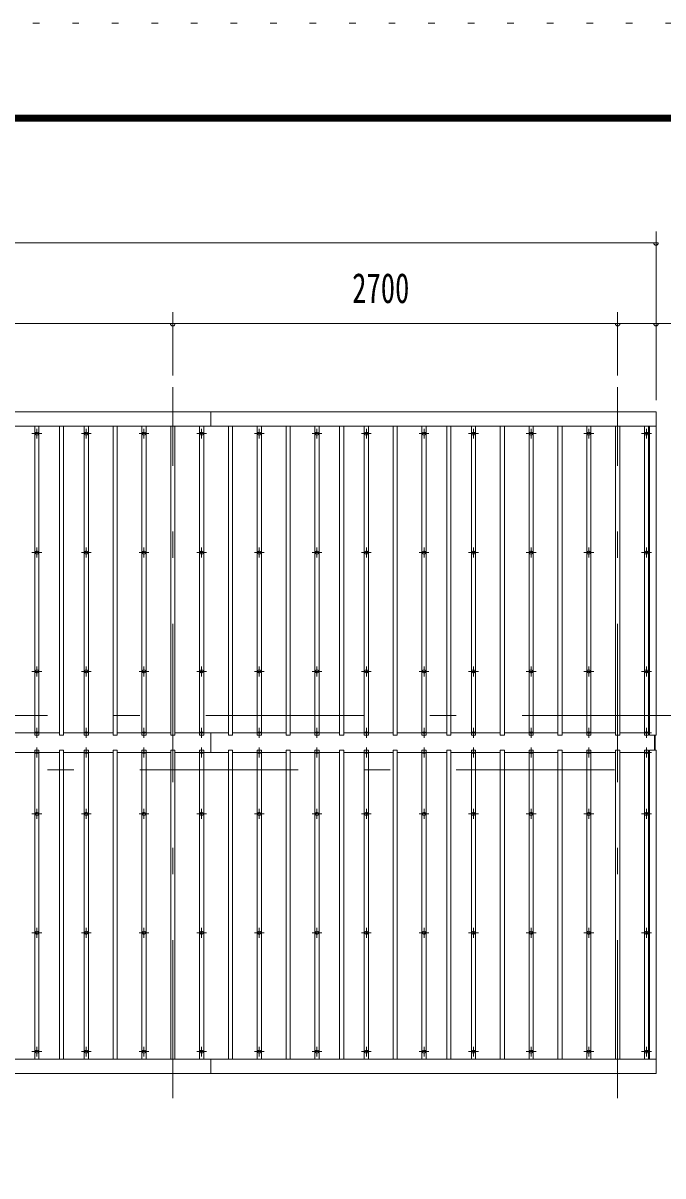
# Model space of a CAD drawing. Units: millimetres, scale not verified. Extents: x -31546 to 31551, y -14700 to 14700.
# Drawn here: x -488 to 3396, y 7701 to 14700 of the extents above; entities that cross this region are included whole.
import ezdxf
from ezdxf.enums import TextEntityAlignment as Align

# ---------------------------------------------------------------- set-up
doc = ezdxf.new("R2010")
doc.units = ezdxf.units.MM
doc.header["$LTSCALE"] = 80
doc.linetypes.add('USER3', pattern=[24, 12, -5, 2, -5])
doc.linetypes.add('USER4', pattern=[3, 0.5, -2.5])
for name, color, linetype, lineweight in [('0-2_1-07BOLD', 7, 'Continuous', 18), ('0-3_1-27CENTER', 3, 'USER3', 18), ('0-4_1-47THIN', 4, 'Continuous', 18), ('0-5_1-57DIM', 3, 'Continuous', 18), ('0-C_F-F1PAPER', 5, 'Continuous', 18), ('0-D_F-E_J_ADD', 5, 'USER4', 18)]:
    doc.layers.add(name, color=color, linetype=linetype, lineweight=lineweight)
doc.styles.add('ＭＳ ゴシック', font='')
doc.styles.get('ＭＳ ゴシック').set_extended_font_data('MS Gothic')

msp = doc.modelspace()

# ---------------------------------------------------------------- linework, layer by layer
at = {"layer": '0-2_1-07BOLD'}
for p, q in [((650.59, 12340.54), (650.59, 12253.1)), ((-7312.42, 12253.1), (3353.58, 12253.1)), ((650.59, 10392.03), (650.59, 10271.05)), ((3343.59, 10377.02), (3343.59, 10286.06)), ((3348.58, 10286.06), (3348.58, 10377.02)), ((3353.58, 8409.98), (-7312.42, 8409.98)), ((650.59, 8409.98), (650.59, 8322.54))]:
    msp.add_line(p, q, dxfattribs=at)
for points in [[(3353.58, 10377.02), (3353.58, 12340.54), (-7312.42, 12340.54), (-7312.42, 10377.02), (-7272.42, 10377.02), (-7272.42, 12253.1)], [(3313.58, 12253.1), (3313.58, 10377.02), (3353.58, 10377.02)], [(-7272.42, 8409.98), (-7272.42, 10286.06), (-7312.42, 10286.06), (-7312.42, 8322.54), (3353.58, 8322.54)], [(3353.58, 8322.54), (3353.58, 10286.06), (3313.58, 10286.06), (3313.58, 8409.98)]]:
    msp.add_lwpolyline(points, dxfattribs=at)
for centre in [(-404.41, 12207.36), (-104.41, 12207.36), (245.59, 12207.36), (595.58, 12207.36), (945.59, 12207.36), (1295.59, 12207.36), (1595.59, 12207.36), (1945.58, 12207.36), (2245.59, 12207.36), (2595.59, 12207.36), (2945.59, 12207.36), (3295.59, 12207.36), (-404.41, 11485.7), (-104.41, 11485.7), (245.59, 11485.7), (595.58, 11485.7), (945.59, 11485.7), (1295.59, 11485.7), (1595.59, 11485.7), (1945.58, 11485.7), (2245.59, 11485.7), (2595.59, 11485.7), (2945.59, 11485.7), (3295.59, 11485.7), (-404.41, 10764.04), (-104.41, 10764.04), (245.59, 10764.04), (595.58, 10764.04), (945.59, 10764.04), (1295.59, 10764.04), (1595.59, 10764.04), (1945.58, 10764.04), (2245.59, 10764.04), (2595.59, 10764.04), (2945.59, 10764.04), (3295.59, 10764.04), (-404.41, 9899.04), (-104.41, 9899.04), (245.59, 9899.04), (595.58, 9899.04), (945.59, 9899.04), (1295.59, 9899.04), (1595.59, 9899.04), (1945.58, 9899.04), (2245.59, 9899.04), (2595.59, 9899.04), (2945.59, 9899.04), (3295.59, 9899.04), (-404.41, 9177.38), (-104.41, 9177.38), (245.59, 9177.38), (595.58, 9177.38), (945.59, 9177.38), (1295.59, 9177.38), (1595.59, 9177.38), (1945.58, 9177.38), (2245.59, 9177.38), (2595.59, 9177.38), (2945.59, 9177.38), (3295.59, 9177.38), (-404.41, 8455.72), (-104.41, 8455.72), (245.59, 8455.72), (595.58, 8455.72), (945.59, 8455.72), (1295.59, 8455.72), (1595.59, 8455.72), (1945.58, 8455.72), (2245.59, 8455.72), (2595.59, 8455.72), (2945.59, 8455.72), (3295.59, 8455.72)]:
    msp.add_circle(centre, 10, dxfattribs=at)
for centre, start, end in [((-404.41, 10380.99), 46.3961, 133.6039), ((-404.41, 10401.99), 226.39838, 313.60162), ((-104.41, 10380.99), 46.3961, 133.6039), ((-104.41, 10401.99), 226.39838, 313.60162), ((245.59, 10380.99), 46.3961, 133.6039), ((245.59, 10401.99), 226.39838, 313.60162), ((595.58, 10380.99), 46.3961, 133.6039), ((595.58, 10401.99), 226.39838, 313.60162), ((945.59, 10380.99), 46.3961, 133.6039), ((945.59, 10401.99), 226.39838, 313.60162), ((1295.59, 10380.99), 46.3961, 133.6039), ((1295.59, 10401.99), 226.39838, 313.60162), ((1595.59, 10380.99), 46.3961, 133.6039), ((1595.59, 10401.99), 226.39838, 313.60162), ((1945.58, 10380.99), 46.3961, 133.6039), ((1945.58, 10401.99), 226.39838, 313.60162), ((2245.59, 10380.99), 46.3961, 133.6039), ((2245.59, 10401.99), 226.39838, 313.60162), ((2595.59, 10380.99), 46.3961, 133.6039), ((2595.59, 10401.99), 226.39838, 313.60162), ((2945.59, 10380.99), 46.3961, 133.6039), ((2945.59, 10401.99), 226.39838, 313.60162), ((3295.59, 10380.99), 46.3961, 133.6039), ((3295.59, 10401.99), 226.39838, 313.60162), ((-404.41, 10261.09), 46.39838, 133.60162), ((-404.41, 10282.09), 226.3961, 313.6039), ((-104.41, 10261.09), 46.39838, 133.60162), ((-104.41, 10282.09), 226.3961, 313.6039), ((245.59, 10261.09), 46.39838, 133.60162), ((245.59, 10282.09), 226.3961, 313.6039), ((595.58, 10261.09), 46.39838, 133.60162), ((595.58, 10282.09), 226.3961, 313.6039), ((945.59, 10261.09), 46.39838, 133.60162), ((945.59, 10282.09), 226.3961, 313.6039), ((1295.59, 10261.09), 46.39838, 133.60162), ((1295.59, 10282.09), 226.3961, 313.6039), ((1595.59, 10261.09), 46.39838, 133.60162), ((1595.59, 10282.09), 226.3961, 313.6039), ((1945.58, 10261.09), 46.39838, 133.60162), ((1945.58, 10282.09), 226.3961, 313.6039), ((2245.59, 10261.09), 46.39838, 133.60162), ((2245.59, 10282.09), 226.3961, 313.6039), ((2595.59, 10261.09), 46.39838, 133.60162), ((2595.59, 10282.09), 226.3961, 313.6039), ((2945.59, 10261.09), 46.39838, 133.60162), ((2945.59, 10282.09), 226.3961, 313.6039), ((3295.59, 10261.09), 46.39838, 133.60162), ((3295.59, 10282.09), 226.3961, 313.6039)]:
    msp.add_arc(centre, 14.5, start, end, dxfattribs=at)
at = {"layer": '0-3_1-27CENTER'}
for p, q in [((420.59, 8172.54), (420.59, 12490.54)), ((3120.59, 8172.54), (3120.59, 12490.54)), ((-374.41, 12207.36), (-434.42, 12207.36)), ((-404.41, 12177.37), (-404.41, 12237.37)), ((-74.41, 12207.36), (-134.41, 12207.36)), ((-104.41, 12177.37), (-104.41, 12237.37)), ((275.59, 12207.36), (215.58, 12207.36)), ((245.59, 12177.37), (245.59, 12237.37)), ((625.59, 12207.36), (565.59, 12207.36)), ((595.58, 12177.37), (595.58, 12237.37)), ((915.59, 12207.36), (975.59, 12207.36)), ((945.59, 12237.37), (945.59, 12177.37)), ((1325.58, 12207.36), (1265.59, 12207.36)), ((1295.59, 12177.37), (1295.59, 12237.37)), ((1565.59, 12207.36), (1625.59, 12207.36)), ((1595.59, 12237.37), (1595.59, 12177.37)), ((1975.59, 12207.36), (1915.59, 12207.36)), ((1945.58, 12177.37), (1945.58, 12237.37)), ((2275.58, 12207.36), (2215.59, 12207.36)), ((2245.59, 12237.37), (2245.59, 12177.37)), ((2625.59, 12207.36), (2565.59, 12207.36)), ((2595.59, 12177.37), (2595.59, 12237.37)), ((2975.59, 12207.36), (2915.59, 12207.36)), ((2945.59, 12177.37), (2945.59, 12237.37)), ((3325.59, 12207.36), (3265.59, 12207.36)), ((3295.59, 12177.37), (3295.59, 12237.37)), ((-374.41, 11485.7), (-434.42, 11485.7)), ((-404.41, 11515.7), (-404.41, 11455.7)), ((-74.41, 11485.7), (-134.41, 11485.7)), ((-104.41, 11455.7), (-104.41, 11515.7)), ((275.59, 11485.7), (215.58, 11485.7)), ((245.59, 11515.7), (245.59, 11455.7)), ((565.59, 11485.7), (625.59, 11485.7)), ((595.58, 11515.7), (595.58, 11455.7)), ((915.59, 11485.7), (975.59, 11485.7)), ((945.59, 11515.7), (945.59, 11455.7)), ((1325.58, 11485.7), (1265.59, 11485.7)), ((1295.59, 11455.7), (1295.59, 11515.7)), ((1565.59, 11485.7), (1625.59, 11485.7)), ((1595.59, 11515.7), (1595.59, 11455.7)), ((1915.59, 11485.7), (1975.59, 11485.7)), ((1945.58, 11455.7), (1945.58, 11515.7)), ((2215.59, 11485.7), (2275.58, 11485.7)), ((2245.59, 11515.7), (2245.59, 11455.7)), ((2565.59, 11485.7), (2625.59, 11485.7)), ((2595.59, 11455.7), (2595.59, 11515.7)), ((2915.59, 11485.7), (2975.59, 11485.7)), ((2945.59, 11515.7), (2945.59, 11455.7)), ((3265.59, 11485.7), (3325.59, 11485.7)), ((3295.59, 11515.7), (3295.59, 11455.7)), ((-404.41, 10734.04), (-404.41, 10794.04)), ((-104.41, 10734.04), (-104.41, 10794.04)), ((245.59, 10734.04), (245.59, 10794.04)), ((595.58, 10794.04), (595.58, 10734.04)), ((945.59, 10734.04), (945.59, 10794.04)), ((1295.59, 10734.04), (1295.59, 10794.04)), ((1595.59, 10734.04), (1595.59, 10794.04)), ((1945.58, 10734.04), (1945.58, 10794.04)), ((2245.59, 10734.04), (2245.59, 10794.04)), ((2595.59, 10734.04), (2595.59, 10794.04)), ((2945.59, 10794.04), (2945.59, 10734.04)), ((3295.59, 10734.04), (3295.59, 10794.04)), ((-434.42, 10764.04), (-374.41, 10764.04)), ((-134.41, 10764.04), (-74.41, 10764.04)), ((215.58, 10764.04), (275.59, 10764.04)), ((565.59, 10764.04), (625.59, 10764.04)), ((915.59, 10764.04), (975.59, 10764.04)), ((1265.59, 10764.04), (1325.58, 10764.04)), ((1565.59, 10764.04), (1625.59, 10764.04)), ((1915.59, 10764.04), (1975.59, 10764.04)), ((2215.59, 10764.04), (2275.58, 10764.04)), ((2565.59, 10764.04), (2625.59, 10764.04)), ((2915.59, 10764.04), (2975.59, 10764.04)), ((3265.59, 10764.04), (3325.59, 10764.04)), ((3500.59, 10496.54), (-7459.41, 10496.54)), ((-374.41, 10391.49), (-434.42, 10391.49)), ((-404.41, 10361.5), (-404.41, 10421.49)), ((-134.41, 10391.49), (-74.41, 10391.49)), ((-104.41, 10361.5), (-104.41, 10421.49)), ((215.58, 10391.49), (275.59, 10391.49)), ((245.59, 10361.5), (245.59, 10421.49)), ((565.59, 10391.49), (625.59, 10391.49)), ((595.58, 10361.5), (595.58, 10421.49)), ((915.59, 10391.49), (975.59, 10391.49)), ((945.59, 10361.5), (945.59, 10421.49)), ((1265.59, 10391.49), (1325.58, 10391.49)), ((1295.59, 10361.5), (1295.59, 10421.49)), ((1565.59, 10391.49), (1625.59, 10391.49)), ((1595.59, 10361.5), (1595.59, 10421.49)), ((1915.59, 10391.49), (1975.59, 10391.49)), ((1945.58, 10361.5), (1945.58, 10421.49)), ((2275.58, 10391.49), (2215.59, 10391.49)), ((2245.59, 10361.5), (2245.59, 10421.49)), ((2565.59, 10391.49), (2625.59, 10391.49)), ((2595.59, 10361.5), (2595.59, 10421.49)), ((2915.59, 10391.49), (2975.59, 10391.49)), ((2945.59, 10361.5), (2945.59, 10421.49)), ((3265.59, 10391.49), (3325.59, 10391.49)), ((3295.59, 10421.49), (3295.59, 10361.5)), ((-404.41, 10241.59), (-404.41, 10301.59)), ((-104.41, 10301.59), (-104.41, 10241.59)), ((245.59, 10241.59), (245.59, 10301.59)), ((595.58, 10301.59), (595.58, 10241.59)), ((945.59, 10241.59), (945.59, 10301.59)), ((1295.59, 10301.59), (1295.59, 10241.59)), ((1595.59, 10241.59), (1595.59, 10301.59)), ((1945.58, 10301.59), (1945.58, 10241.59)), ((2245.59, 10241.59), (2245.59, 10301.59)), ((2595.59, 10301.59), (2595.59, 10241.59)), ((2945.59, 10241.59), (2945.59, 10301.59)), ((3295.59, 10301.59), (3295.59, 10241.59)), ((-434.42, 10271.59), (-374.41, 10271.59)), ((-74.41, 10271.59), (-134.41, 10271.59)), ((215.58, 10271.59), (275.59, 10271.59)), ((565.59, 10271.59), (625.59, 10271.59)), ((915.59, 10271.59), (975.59, 10271.59)), ((1325.58, 10271.59), (1265.59, 10271.59)), ((1565.59, 10271.59), (1625.59, 10271.59)), ((1915.59, 10271.59), (1975.59, 10271.59)), ((2215.59, 10271.59), (2275.58, 10271.59)), ((2565.59, 10271.59), (2625.59, 10271.59)), ((2915.59, 10271.59), (2975.59, 10271.59)), ((3325.59, 10271.59), (3265.59, 10271.59)), ((-7459.41, 10166.54), (3500.59, 10166.54)), ((-374.41, 9899.04), (-434.42, 9899.04)), ((-404.41, 9929.04), (-404.41, 9869.04)), ((-74.41, 9899.04), (-134.41, 9899.04)), ((-104.41, 9929.04), (-104.41, 9869.04)), ((275.59, 9899.04), (215.58, 9899.04)), ((245.59, 9929.04), (245.59, 9869.04)), ((625.59, 9899.04), (565.59, 9899.04)), ((595.58, 9929.04), (595.58, 9869.04)), ((975.59, 9899.04), (915.59, 9899.04)), ((945.59, 9929.04), (945.59, 9869.04)), ((1325.58, 9899.04), (1265.59, 9899.04)), ((1295.59, 9869.04), (1295.59, 9929.04)), ((1625.59, 9899.04), (1565.59, 9899.04)), ((1595.59, 9929.04), (1595.59, 9869.04)), ((1975.59, 9899.04), (1915.59, 9899.04)), ((1945.58, 9929.04), (1945.58, 9869.04)), ((2275.58, 9899.04), (2215.59, 9899.04)), ((2245.59, 9869.04), (2245.59, 9929.04)), ((2625.59, 9899.04), (2565.59, 9899.04)), ((2595.59, 9929.04), (2595.59, 9869.04)), ((2975.59, 9899.04), (2915.59, 9899.04)), ((2945.59, 9929.04), (2945.59, 9869.04)), ((3325.59, 9899.04), (3265.59, 9899.04)), ((3295.59, 9929.04), (3295.59, 9869.04)), ((-374.41, 9177.38), (-434.42, 9177.38)), ((-404.41, 9147.38), (-404.41, 9207.38)), ((-74.41, 9177.38), (-134.41, 9177.38)), ((-104.41, 9207.38), (-104.41, 9147.38)), ((275.59, 9177.38), (215.58, 9177.38)), ((245.59, 9147.38), (245.59, 9207.38)), ((625.59, 9177.38), (565.59, 9177.38)), ((595.58, 9147.38), (595.58, 9207.38)), ((975.59, 9177.38), (915.59, 9177.38)), ((945.59, 9147.38), (945.59, 9207.38)), ((1325.58, 9177.38), (1265.59, 9177.38)), ((1295.59, 9207.38), (1295.59, 9147.38)), ((1625.59, 9177.38), (1565.59, 9177.38)), ((1595.59, 9147.38), (1595.59, 9207.38)), ((1915.59, 9177.38), (1975.59, 9177.38)), ((1945.58, 9207.38), (1945.58, 9147.38)), ((2275.58, 9177.38), (2215.59, 9177.38)), ((2245.59, 9147.38), (2245.59, 9207.38)), ((2565.59, 9177.38), (2625.59, 9177.38)), ((2595.59, 9207.38), (2595.59, 9147.38)), ((2975.59, 9177.38), (2915.59, 9177.38)), ((2945.59, 9147.38), (2945.59, 9207.38)), ((3325.59, 9177.38), (3265.59, 9177.38)), ((3295.59, 9207.38), (3295.59, 9147.38)), ((-404.41, 8485.72), (-404.41, 8425.72)), ((-104.41, 8485.72), (-104.41, 8425.72)), ((245.59, 8485.72), (245.59, 8425.72)), ((595.58, 8425.72), (595.58, 8485.72)), ((945.59, 8485.72), (945.59, 8425.72)), ((1295.59, 8485.72), (1295.59, 8425.72)), ((1595.59, 8425.72), (1595.59, 8485.72)), ((1945.58, 8485.72), (1945.58, 8425.72)), ((2245.59, 8485.72), (2245.59, 8425.72)), ((2595.59, 8425.72), (2595.59, 8485.72)), ((2945.59, 8485.72), (2945.59, 8425.72)), ((3295.59, 8485.72), (3295.59, 8425.72)), ((-434.42, 8455.72), (-374.41, 8455.72)), ((-134.41, 8455.72), (-74.41, 8455.72)), ((215.58, 8455.72), (275.59, 8455.72)), ((565.59, 8455.72), (625.59, 8455.72)), ((915.59, 8455.72), (975.59, 8455.72)), ((1265.59, 8455.72), (1325.58, 8455.72)), ((1565.59, 8455.72), (1625.59, 8455.72)), ((1915.59, 8455.72), (1975.59, 8455.72)), ((2215.59, 8455.72), (2275.58, 8455.72)), ((2565.59, 8455.72), (2625.59, 8455.72)), ((2915.59, 8455.72), (2975.59, 8455.72)), ((3265.59, 8455.72), (3325.59, 8455.72))]:
    msp.add_line(p, q, dxfattribs=at)
at = {"layer": '0-4_1-47THIN'}
for p, q in [((-391.91, 10377.02), (-391.91, 12253.1)), ((-241.91, 10377.02), (-241.91, 12253.1)), ((-91.91, 12253.1), (-91.91, 10377.02)), ((83.09, 10377.02), (83.09, 12253.1)), ((258.09, 10377.02), (258.09, 12253.1)), ((433.08, 12253.1), (433.08, 10377.02)), ((608.09, 12253.1), (608.09, 10377.02)), ((783.09, 12253.1), (783.09, 10377.02)), ((958.09, 12253.1), (958.09, 10377.02)), ((1133.09, 12253.1), (1133.09, 10377.02)), ((1308.09, 10377.02), (1308.09, 12253.1)), ((1458.09, 12253.1), (1458.09, 10377.02)), ((1608.09, 10377.02), (1608.09, 12253.1)), ((1783.09, 10377.02), (1783.09, 12253.1)), ((1958.09, 10377.02), (1958.09, 12253.1)), ((2108.09, 12253.1), (2108.09, 10377.02)), ((2258.09, 12253.1), (2258.09, 10377.02)), ((2433.09, 12253.1), (2433.09, 10377.02)), ((2608.09, 12253.1), (2608.09, 10377.02)), ((2783.09, 12253.1), (2783.09, 10377.02)), ((2958.09, 10377.02), (2958.09, 12253.1)), ((3133.09, 12253.1), (3133.09, 10377.02)), ((3308.09, 12253.1), (3308.09, 10377.02)), ((-416.91, 10392.03), (-541.91, 10392.03)), ((-266.91, 10392.03), (-391.91, 10392.03)), ((-116.91, 10392.03), (-241.91, 10392.03)), ((58.08, 10392.03), (-91.91, 10392.03)), ((233.09, 10392.03), (83.09, 10392.03)), ((408.09, 10392.03), (258.09, 10392.03)), ((583.09, 10392.03), (433.08, 10392.03)), ((758.09, 10392.03), (608.09, 10392.03)), ((933.09, 10392.03), (783.09, 10392.03)), ((1108.08, 10392.03), (958.09, 10392.03)), ((1283.09, 10392.03), (1133.09, 10392.03)), ((1433.09, 10392.03), (1308.09, 10392.03)), ((1583.09, 10392.03), (1458.09, 10392.03)), ((1758.09, 10392.03), (1608.09, 10392.03)), ((1933.09, 10392.03), (1783.09, 10392.03)), ((2083.09, 10392.03), (1958.09, 10392.03)), ((2233.09, 10392.03), (2108.09, 10392.03)), ((2408.09, 10392.03), (2258.09, 10392.03)), ((2583.09, 10392.03), (2433.09, 10392.03)), ((2758.09, 10392.03), (2608.09, 10392.03)), ((2933.09, 10392.03), (2783.09, 10392.03)), ((3108.09, 10392.03), (2958.09, 10392.03)), ((3283.09, 10392.03), (3133.09, 10392.03)), ((3308.09, 10392.03), (3313.58, 10392.03)), ((-541.91, 10271.05), (-416.91, 10271.05)), ((-391.91, 10271.05), (-266.91, 10271.05)), ((-241.91, 10271.05), (-116.91, 10271.05)), ((-91.91, 10271.05), (58.08, 10271.05)), ((83.09, 10271.05), (233.09, 10271.05)), ((258.09, 10271.05), (408.09, 10271.05)), ((433.08, 10271.05), (583.09, 10271.05)), ((608.09, 10271.05), (758.09, 10271.05)), ((783.09, 10271.05), (933.09, 10271.05)), ((958.09, 10271.05), (1108.08, 10271.05)), ((1133.09, 10271.05), (1283.09, 10271.05)), ((1308.09, 10271.05), (1433.09, 10271.05)), ((1458.09, 10271.05), (1583.09, 10271.05)), ((1608.09, 10271.05), (1758.09, 10271.05)), ((1783.09, 10271.05), (1933.09, 10271.05)), ((1958.09, 10271.05), (2083.09, 10271.05)), ((2108.09, 10271.05), (2233.09, 10271.05)), ((2258.09, 10271.05), (2408.09, 10271.05)), ((2433.09, 10271.05), (2583.09, 10271.05)), ((2608.09, 10271.05), (2758.09, 10271.05)), ((2783.09, 10271.05), (2933.09, 10271.05)), ((2958.09, 10271.05), (3108.09, 10271.05)), ((3133.09, 10271.05), (3283.09, 10271.05)), ((3308.09, 10271.05), (3313.58, 10271.05))]:
    msp.add_line(p, q, dxfattribs=at)
for points in [[(-416.91, 12253.1), (-416.91, 10377.02), (-391.91, 10377.02)], [(-266.91, 12253.1), (-266.91, 10377.02), (-241.91, 10377.02)], [(-91.91, 10377.02), (-116.91, 10377.02), (-116.91, 12253.1)], [(58.08, 12253.1), (58.08, 10377.02), (83.09, 10377.02)], [(233.09, 12253.1), (233.09, 10377.02), (258.09, 10377.02)], [(433.08, 10377.02), (408.09, 10377.02), (408.09, 12253.1)], [(608.09, 10377.02), (583.09, 10377.02), (583.09, 12253.1)], [(783.09, 10377.02), (758.09, 10377.02), (758.09, 12253.1)], [(958.09, 10377.02), (933.09, 10377.02), (933.09, 12253.1)], [(1133.09, 10377.02), (1108.08, 10377.02), (1108.08, 12253.1)], [(1283.09, 12253.1), (1283.09, 10377.02), (1308.09, 10377.02)], [(1458.09, 10377.02), (1433.09, 10377.02), (1433.09, 12253.1)], [(1583.09, 12253.1), (1583.09, 10377.02), (1608.09, 10377.02)], [(1758.09, 12253.1), (1758.09, 10377.02), (1783.09, 10377.02)], [(1933.09, 12253.1), (1933.09, 10377.02), (1958.09, 10377.02)], [(2108.09, 10377.02), (2083.09, 10377.02), (2083.09, 12253.1)], [(2258.09, 10377.02), (2233.09, 10377.02), (2233.09, 12253.1)], [(2433.09, 10377.02), (2408.09, 10377.02), (2408.09, 12253.1)], [(2608.09, 10377.02), (2583.09, 10377.02), (2583.09, 12253.1)], [(2783.09, 10377.02), (2758.09, 10377.02), (2758.09, 12253.1)], [(2933.09, 12253.1), (2933.09, 10377.02), (2958.09, 10377.02)], [(3133.09, 10377.02), (3108.09, 10377.02), (3108.09, 12253.1)], [(3308.09, 10377.02), (3283.09, 10377.02), (3283.09, 12253.1)], [(-391.91, 8409.98), (-391.91, 10286.06), (-416.91, 10286.06), (-416.91, 8409.98)], [(-241.91, 8409.98), (-241.91, 10286.06), (-266.91, 10286.06), (-266.91, 8409.98)], [(-91.91, 8409.98), (-91.91, 10286.06), (-116.91, 10286.06), (-116.91, 8409.98)], [(83.09, 8409.98), (83.09, 10286.06), (58.08, 10286.06), (58.08, 8409.98)], [(258.09, 8409.98), (258.09, 10286.06), (233.09, 10286.06), (233.09, 8409.98)], [(433.08, 8409.98), (433.08, 10286.06), (408.09, 10286.06), (408.09, 8409.98)], [(608.09, 8409.98), (608.09, 10286.06), (583.09, 10286.06), (583.09, 8409.98)], [(783.09, 8409.98), (783.09, 10286.06), (758.09, 10286.06), (758.09, 8409.98)], [(958.09, 8409.98), (958.09, 10286.06), (933.09, 10286.06), (933.09, 8409.98)], [(1133.09, 8409.98), (1133.09, 10286.06), (1108.08, 10286.06), (1108.08, 8409.98)], [(1308.09, 8409.98), (1308.09, 10286.06), (1283.09, 10286.06), (1283.09, 8409.98)], [(1458.09, 8409.98), (1458.09, 10286.06), (1433.09, 10286.06), (1433.09, 8409.98)], [(1608.09, 8409.98), (1608.09, 10286.06), (1583.09, 10286.06), (1583.09, 8409.98)], [(1783.09, 8409.98), (1783.09, 10286.06), (1758.09, 10286.06), (1758.09, 8409.98)], [(1958.09, 8409.98), (1958.09, 10286.06), (1933.09, 10286.06), (1933.09, 8409.98)], [(2108.09, 8409.98), (2108.09, 10286.06), (2083.09, 10286.06), (2083.09, 8409.98)], [(2258.09, 8409.98), (2258.09, 10286.06), (2233.09, 10286.06), (2233.09, 8409.98)], [(2433.09, 8409.98), (2433.09, 10286.06), (2408.09, 10286.06), (2408.09, 8409.98)], [(2608.09, 8409.98), (2608.09, 10286.06), (2583.09, 10286.06), (2583.09, 8409.98)], [(2783.09, 8409.98), (2783.09, 10286.06), (2758.09, 10286.06), (2758.09, 8409.98)], [(2958.09, 8409.98), (2958.09, 10286.06), (2933.09, 10286.06), (2933.09, 8409.98)], [(3133.09, 8409.98), (3133.09, 10286.06), (3108.09, 10286.06), (3108.09, 8409.98)], [(3283.09, 8409.98), (3283.09, 10286.06), (3308.09, 10286.06), (3308.09, 8409.98)]]:
    msp.add_lwpolyline(points, dxfattribs=at)
at = {"layer": '0-5_1-57DIM'}
for p, q in [((3353.58, 12410.54), (3353.58, 13435.54)), ((-7312.42, 13365.54), (3353.58, 13365.54)), ((3367.58, 13365.54), (3339.58, 13365.54)), ((420.59, 12560.54), (420.59, 12945.53)), ((3120.59, 12560.54), (3120.59, 12945.53)), ((-1829.41, 12875.53), (420.59, 12875.53)), ((434.59, 12875.53), (406.59, 12875.53)), ((420.59, 12875.53), (3120.59, 12875.53)), ((3134.59, 12875.53), (3106.59, 12875.53)), ((3120.59, 12875.53), (3353.58, 12875.53)), ((3367.58, 12875.53), (3339.58, 12875.53)), ((3353.58, 12875.53), (3903.08, 12875.53))]:
    msp.add_line(p, q, dxfattribs=at)
for centre in [(3353.58, 13365.54), (420.59, 12875.53), (3120.59, 12875.53), (3353.58, 12875.53)]:
    msp.add_arc(centre, 14, 180, 0, dxfattribs=at)
at = {"layer": '0-C_F-F1PAPER'}
for points in [[(30851.13, -14000), (-9328.87, -14000), (-9328.87, 14140), (30851.13, 14140)], [(30847.63, -13996.5), (30847.63, 14136.5), (-9325.37, 14136.5), (-9325.37, -13996.5)], [(30844.13, -13993), (30844.13, 14133), (-9321.87, 14133), (-9321.87, -13993)], [(30840.63, -13989.5), (-9318.37, -13989.5), (-9318.37, 14129.5), (30840.63, 14129.5)], [(30837.13, -13986), (30837.13, 14126), (-9314.87, 14126), (-9314.87, -13986)], [(30833.63, -13982.5), (-9311.37, -13982.5), (-9311.37, 14122.5), (30833.63, 14122.5)], [(30830.13, -13979), (30830.13, 14119), (-9307.87, 14119), (-9307.87, -13979)], [(30826.63, -13975.5), (-9304.37, -13975.5), (-9304.37, 14115.5), (30826.63, 14115.5)], [(30823.13, -13972), (-9300.87, -13972), (-9300.87, 14112), (30823.13, 14112)], [(30819.63, -13968.5), (-9297.37, -13968.5), (-9297.37, 14108.5), (30819.63, 14108.5)], [(30816.13, -13965), (30816.13, 14105), (-9293.87, 14105), (-9293.87, -13965)]]:
    msp.add_lwpolyline(points, close=True, dxfattribs=at)
at = {"layer": '0-D_F-E_J_ADD'}
msp.add_lwpolyline([(31551.13, -14700), (-10028.87, -14700), (-10028.87, 14700), (31551.13, 14700)], close=True, dxfattribs=at)

# ---------------------------------------------------------------- texts
at = {"layer": '0-5_1-57DIM', "color": 7, "style": 'ＭＳ ゴシック', "width": 0.7}
msp.add_text('2700', height=182.3, dxfattribs=at).set_placement((1509.35, 12945.53), align=Align.BOTTOM_LEFT)

doc.saveas('drawing.dxf')
